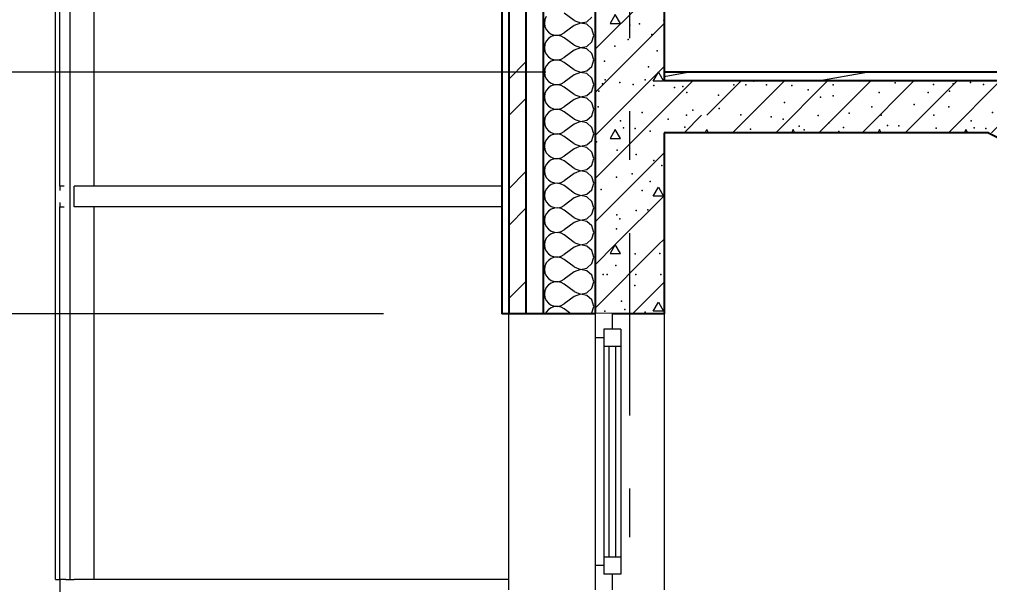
# Model space of a CAD drawing. Header units: millimetres. Extents: x 18162 to 7085488, y 72188 to 247925.
# Drawn here: x 3663562 to 3666371, y 122133 to 123771 of the extents above; entities that cross this region are included whole.
import ezdxf
from ezdxf.enums import TextEntityAlignment as Align

# ---------------------------------------------------------------- set-up
doc = ezdxf.new("R2010")
doc.units = ezdxf.units.MM
doc.header["$MEASUREMENT"] = 0
doc.linetypes.add('Double Dashed', pattern=[1093.611073, 529.166651, -211.666656, 141.111112, -211.666656])
doc.linetypes.add('Wipeout_Contour', pattern=[1000, 0, -1000])
for name, color, linetype in [('Archicad Windows', 7, 'Continuous'), ('Finish - Wall', 7, 'Continuous'), ('Structural - Bearing', 7, 'Continuous'), ('Structural - Grid', 7, 'Continuous'), ('Structural - Stair & Railing', 7, 'Continuous')]:
    doc.layers.add(name, color=color, linetype=linetype)
doc.styles.add('GENERATED_STYLE_3', font='', dxfattribs={"width": 0.8})
doc.styles.get('GENERATED_STYLE_3').set_extended_font_data('ISOCPEUR MON')
doc.dimstyles.new('GENERATED_STYLE__7', dxfattribs={"dimtxt": 220.000005, "dimasz": 114, "dimexe": 0.18, "dimexo": 342.629951, "dimgap": 0, "dimtad": 1, "dimdec": 0, "dimzin": 0, "dimdsep": 46, "dimtxsty": 'GENERATED_STYLE_3', "dimblk": 'ARROWHEAD_2', "dimblk1": 'ARROWHEAD_2', "dimblk2": 'ARROWHEAD_2', "dimcen": 0.09, "dimclrd": 13, "dimclre": 13, "dimclrt": 13, "dimadec": 0, "dimazin": 0, "dimtfac": 1, "dimtdec": 4, "dimtmove": 0, "dimatfit": 3, "dimfxl": 1, "dimtolj": 1, "dimtzin": 0, "dimarcsym": 0})

# ---------------------------------------------------------------- blocks, each defined once
blk = doc.blocks.new('*X874', base_point=(3761974.7, 95118))
at = {"layer": 'Structural - Bearing', "color": 7, "linetype": 'Continuous', "lineweight": 9}
for p, q in [((3665084, 123770.6), (3665082.6, 123760.9)), ((3665088, 123779.6), (3665084, 123770.6)), ((3665168.3, 123768), (3665139.8, 123789.4)), ((3665168.3, 123768), (3665186.6, 123761)), ((3665205.7, 123764.6), (3665220.1, 123777.8)), ((3665082.6, 123760.9), (3665084, 123751.1)), ((3665084, 123751.1), (3665088, 123742.1)), ((3665088, 123742.1), (3665094.2, 123734.5)), ((3665168.3, 123753.7), (3665139.8, 123732.3)), ((3665186.6, 123760.7), (3665168.3, 123753.7)), ((3665186.6, 123761), (3665205.7, 123764.6)), ((3665205.7, 123757.1), (3665186.6, 123760.7)), ((3665220.1, 123743.9), (3665205.7, 123757.1)), ((3665225.5, 123725.1), (3665220.1, 123743.9)), ((3665094.2, 123715.8), (3665088, 123708.2)), ((3665094.2, 123734.5), (3665102.4, 123728.9)), ((3665102.4, 123721.4), (3665094.2, 123715.8)), ((3665102.4, 123728.9), (3665111.7, 123725.8)), ((3665111.7, 123724.5), (3665102.4, 123721.4)), ((3665111.7, 123725.8), (3665121.5, 123725.3)), ((3665121.5, 123725), (3665111.7, 123724.5)), ((3665121.5, 123725.3), (3665131.1, 123727.5)), ((3665131.1, 123722.8), (3665121.5, 123725)), ((3665131.1, 123727.5), (3665139.8, 123732.3)), ((3665139.8, 123718), (3665131.1, 123722.8)), ((3665168.3, 123696.6), (3665139.8, 123718)), ((3665220.1, 123706.4), (3665225.5, 123725.1)), ((3665084, 123699.2), (3665082.6, 123689.4)), ((3665082.6, 123689.4), (3665084, 123679.7)), ((3665088, 123708.2), (3665084, 123699.2)), ((3665168.3, 123682.3), (3665139.8, 123660.9)), ((3665168.3, 123696.6), (3665186.6, 123689.6)), ((3665186.6, 123689.3), (3665168.3, 123682.3)), ((3665186.6, 123689.6), (3665205.7, 123693.2)), ((3665205.7, 123685.7), (3665186.6, 123689.3)), ((3665205.7, 123693.2), (3665220.1, 123706.4)), ((3665220.1, 123672.5), (3665205.7, 123685.7)), ((3665084, 123679.7), (3665088, 123670.7)), ((3665088, 123670.7), (3665094.2, 123663.1)), ((3665094.2, 123663.1), (3665102.4, 123657.5)), ((3665102.4, 123657.5), (3665111.7, 123654.3)), ((3665111.7, 123654.3), (3665121.5, 123653.9)), ((3665121.5, 123653.6), (3665111.7, 123653.1)), ((3665121.5, 123653.9), (3665131.1, 123656.1)), ((3665131.1, 123651.3), (3665121.5, 123653.6)), ((3665131.1, 123656.1), (3665139.8, 123660.9)), ((3665225.5, 123653.7), (3665220.1, 123672.5)), ((3665220.1, 123634.9), (3665225.5, 123653.7)), ((3665084, 123627.8), (3665082.6, 123618)), ((3665088, 123636.8), (3665084, 123627.8)), ((3665094.2, 123644.4), (3665088, 123636.8)), ((3665102.4, 123650), (3665094.2, 123644.4)), ((3665111.7, 123653.1), (3665102.4, 123650)), ((3665139.8, 123646.6), (3665131.1, 123651.3)), ((3665168.3, 123625.1), (3665139.8, 123646.6)), ((3665168.3, 123625.1), (3665186.6, 123618.2)), ((3665205.7, 123621.8), (3665220.1, 123634.9)), ((3665082.6, 123618), (3665084, 123608.2)), ((3665084, 123608.2), (3665088, 123599.2)), ((3665088, 123599.2), (3665094.2, 123591.6)), ((3665168.3, 123610.9), (3665139.8, 123589.4)), ((3665186.6, 123617.9), (3665168.3, 123610.9)), ((3665186.6, 123618.2), (3665205.7, 123621.8)), ((3665205.7, 123614.2), (3665186.6, 123617.9)), ((3665220.1, 123601.1), (3665205.7, 123614.2)), ((3665225.5, 123582.3), (3665220.1, 123601.1)), ((3665094.2, 123572.9), (3665088, 123565.4)), ((3665094.2, 123591.6), (3665102.4, 123586.1)), ((3665102.4, 123578.5), (3665094.2, 123572.9)), ((3665102.4, 123586.1), (3665111.7, 123582.9)), ((3665111.7, 123581.7), (3665102.4, 123578.5)), ((3665111.7, 123582.9), (3665121.5, 123582.4)), ((3665121.5, 123582.1), (3665111.7, 123581.7)), ((3665121.5, 123582.4), (3665131.1, 123584.7)), ((3665131.1, 123579.9), (3665121.5, 123582.1)), ((3665131.1, 123584.7), (3665139.8, 123589.4)), ((3665139.8, 123575.1), (3665131.1, 123579.9)), ((3665168.3, 123553.7), (3665139.8, 123575.1)), ((3665220.1, 123563.5), (3665225.5, 123582.3)), ((3665084, 123556.3), (3665082.6, 123546.6)), ((3665082.6, 123546.6), (3665084, 123536.8)), ((3665088, 123565.4), (3665084, 123556.3)), ((3665168.3, 123553.7), (3665186.6, 123546.7)), ((3665186.6, 123546.4), (3665168.3, 123539.4)), ((3665186.6, 123546.7), (3665205.7, 123550.3)), ((3665205.7, 123542.8), (3665186.6, 123546.4)), ((3665205.7, 123550.3), (3665220.1, 123563.5)), ((3665220.1, 123529.6), (3665205.7, 123542.8)), ((3665084, 123536.8), (3665088, 123527.8)), ((3665088, 123527.8), (3665094.2, 123520.2)), ((3665094.2, 123520.2), (3665102.4, 123514.6)), ((3665102.4, 123514.6), (3665111.7, 123511.5)), ((3665121.5, 123511), (3665131.1, 123513.2)), ((3665131.1, 123513.2), (3665139.8, 123518)), ((3665168.3, 123539.4), (3665139.8, 123518)), ((3665225.5, 123510.9), (3665220.1, 123529.6)), ((3665084, 123484.9), (3665082.6, 123475.1)), ((3665088, 123493.9), (3665084, 123484.9)), ((3665094.2, 123501.5), (3665088, 123493.9)), ((3665102.4, 123507.1), (3665094.2, 123501.5)), ((3665111.7, 123510.2), (3665102.4, 123507.1)), ((3665111.7, 123511.5), (3665121.5, 123511)), ((3665121.5, 123510.7), (3665111.7, 123510.2)), ((3665131.1, 123508.5), (3665121.5, 123510.7)), ((3665139.8, 123503.7), (3665131.1, 123508.5)), ((3665168.3, 123482.3), (3665139.8, 123503.7)), ((3665205.7, 123478.9), (3665220.1, 123492.1)), ((3665220.1, 123492.1), (3665225.5, 123510.9)), ((3665082.6, 123475.1), (3665084, 123465.4)), ((3665084, 123465.4), (3665088, 123456.4)), ((3665168.3, 123468), (3665139.8, 123446.6)), ((3665168.3, 123482.3), (3665186.6, 123475.3)), ((3665186.6, 123475), (3665168.3, 123468)), ((3665186.6, 123475.3), (3665205.7, 123478.9)), ((3665205.7, 123471.4), (3665186.6, 123475)), ((3665220.1, 123458.2), (3665205.7, 123471.4)), ((3665225.5, 123439.4), (3665220.1, 123458.2)), ((3665088, 123456.4), (3665094.2, 123448.8)), ((3665094.2, 123430.1), (3665088, 123422.5)), ((3665094.2, 123448.8), (3665102.4, 123443.2)), ((3665102.4, 123435.7), (3665094.2, 123430.1)), ((3665102.4, 123443.2), (3665111.7, 123440.1)), ((3665111.7, 123438.8), (3665102.4, 123435.7)), ((3665111.7, 123440.1), (3665121.5, 123439.6)), ((3665121.5, 123439.3), (3665111.7, 123438.8)), ((3665121.5, 123439.6), (3665131.1, 123441.8)), ((3665131.1, 123437.1), (3665121.5, 123439.3)), ((3665131.1, 123441.8), (3665139.8, 123446.6)), ((3665139.8, 123432.3), (3665131.1, 123437.1)), ((3665168.3, 123410.9), (3665139.8, 123432.3)), ((3665220.1, 123420.7), (3665225.5, 123439.4)), ((3665084, 123413.5), (3665082.6, 123403.7)), ((3665082.6, 123403.7), (3665084, 123394)), ((3665088, 123422.5), (3665084, 123413.5)), ((3665168.3, 123410.9), (3665186.6, 123403.9)), ((3665186.6, 123403.6), (3665168.3, 123396.6)), ((3665186.6, 123403.9), (3665205.7, 123407.5)), ((3665205.7, 123400), (3665186.6, 123403.6)), ((3665205.7, 123407.5), (3665220.1, 123420.7)), ((3665084, 123394), (3665088, 123384.9)), ((3665088, 123384.9), (3665094.2, 123377.4)), ((3665094.2, 123377.4), (3665102.4, 123371.8)), ((3665131.1, 123370.4), (3665139.8, 123375.1)), ((3665168.3, 123396.6), (3665139.8, 123375.1)), ((3665220.1, 123386.8), (3665205.7, 123400)), ((3665225.5, 123368), (3665220.1, 123386.8)), ((3665088, 123351.1), (3665084, 123342.1)), ((3665094.2, 123358.7), (3665088, 123351.1)), ((3665102.4, 123364.2), (3665094.2, 123358.7)), ((3665102.4, 123371.8), (3665111.7, 123368.6)), ((3665111.7, 123367.4), (3665102.4, 123364.2)), ((3665111.7, 123368.6), (3665121.5, 123368.2)), ((3665121.5, 123367.9), (3665111.7, 123367.4)), ((3665121.5, 123368.2), (3665131.1, 123370.4)), ((3665131.1, 123365.6), (3665121.5, 123367.9)), ((3665139.8, 123360.9), (3665131.1, 123365.6)), ((3665168.3, 123339.4), (3665139.8, 123360.9)), ((3665205.7, 123336.1), (3665220.1, 123349.2)), ((3665220.1, 123349.2), (3665225.5, 123368)), ((3665084, 123342.1), (3665082.6, 123332.3)), ((3665082.6, 123332.3), (3665084, 123322.5)), ((3665084, 123322.5), (3665088, 123313.5)), ((3665168.3, 123325.1), (3665139.8, 123303.7)), ((3665168.3, 123339.4), (3665186.6, 123332.4)), ((3665186.6, 123332.1), (3665168.3, 123325.1)), ((3665186.6, 123332.4), (3665205.7, 123336.1)), ((3665205.7, 123328.5), (3665186.6, 123332.1)), ((3665220.1, 123315.4), (3665205.7, 123328.5)), ((3665088, 123313.5), (3665094.2, 123305.9)), ((3665094.2, 123305.9), (3665102.4, 123300.3)), ((3665102.4, 123292.8), (3665094.2, 123287.2)), ((3665102.4, 123300.3), (3665111.7, 123297.2)), ((3665111.7, 123296), (3665102.4, 123292.8)), ((3665111.7, 123297.2), (3665121.5, 123296.7)), ((3665121.5, 123296.4), (3665111.7, 123296)), ((3665121.5, 123296.7), (3665131.1, 123299)), ((3665131.1, 123294.2), (3665121.5, 123296.4)), ((3665131.1, 123299), (3665139.8, 123303.7)), ((3665139.8, 123289.4), (3665131.1, 123294.2)), ((3665168.3, 123268), (3665139.8, 123289.4)), ((3665225.5, 123296.6), (3665220.1, 123315.4)), ((3665220.1, 123277.8), (3665225.5, 123296.6)), ((3665084, 123270.6), (3665082.6, 123260.9)), ((3665082.6, 123260.9), (3665084, 123251.1)), ((3665088, 123279.6), (3665084, 123270.6)), ((3665094.2, 123287.2), (3665088, 123279.6)), ((3665168.3, 123268), (3665186.6, 123261)), ((3665186.6, 123260.7), (3665168.3, 123253.7)), ((3665186.6, 123261), (3665205.7, 123264.6)), ((3665205.7, 123257.1), (3665186.6, 123260.7)), ((3665205.7, 123264.6), (3665220.1, 123277.8)), ((3665084, 123251.1), (3665088, 123242.1)), ((3665088, 123242.1), (3665094.2, 123234.5)), ((3665094.2, 123234.5), (3665102.4, 123228.9)), ((3665131.1, 123227.5), (3665139.8, 123232.3)), ((3665168.3, 123253.7), (3665139.8, 123232.3)), ((3665220.1, 123243.9), (3665205.7, 123257.1)), ((3665225.5, 123225.1), (3665220.1, 123243.9)), ((3665088, 123208.2), (3665084, 123199.2)), ((3665094.2, 123215.8), (3665088, 123208.2)), ((3665102.4, 123221.4), (3665094.2, 123215.8)), ((3665102.4, 123228.9), (3665111.7, 123225.8)), ((3665111.7, 123224.5), (3665102.4, 123221.4)), ((3665111.7, 123225.8), (3665121.5, 123225.3)), ((3665121.5, 123225), (3665111.7, 123224.5)), ((3665121.5, 123225.3), (3665131.1, 123227.5)), ((3665131.1, 123222.8), (3665121.5, 123225)), ((3665139.8, 123218), (3665131.1, 123222.8)), ((3665168.3, 123196.6), (3665139.8, 123218)), ((3665205.7, 123193.2), (3665220.1, 123206.4)), ((3665220.1, 123206.4), (3665225.5, 123225.1)), ((3665084, 123199.2), (3665082.6, 123189.4)), ((3665082.6, 123189.4), (3665084, 123179.7)), ((3665084, 123179.7), (3665088, 123170.7)), ((3665168.3, 123182.3), (3665139.8, 123160.9)), ((3665168.3, 123196.6), (3665186.6, 123189.6)), ((3665186.6, 123189.3), (3665168.3, 123182.3)), ((3665186.6, 123189.6), (3665205.7, 123193.2)), ((3665205.7, 123185.7), (3665186.6, 123189.3)), ((3665220.1, 123172.5), (3665205.7, 123185.7)), ((3665088, 123170.7), (3665094.2, 123163.1)), ((3665094.2, 123163.1), (3665102.4, 123157.5)), ((3665102.4, 123150), (3665094.2, 123144.4)), ((3665102.4, 123157.5), (3665111.7, 123154.3)), ((3665111.7, 123153.1), (3665102.4, 123150)), ((3665111.7, 123154.3), (3665121.5, 123153.9)), ((3665121.5, 123153.6), (3665111.7, 123153.1)), ((3665121.5, 123153.9), (3665131.1, 123156.1)), ((3665131.1, 123151.3), (3665121.5, 123153.6)), ((3665131.1, 123156.1), (3665139.8, 123160.9)), ((3665139.8, 123146.6), (3665131.1, 123151.3)), ((3665225.5, 123153.7), (3665220.1, 123172.5)), ((3665220.1, 123134.9), (3665225.5, 123153.7)), ((3665084, 123127.8), (3665082.6, 123118)), ((3665088, 123136.8), (3665084, 123127.8)), ((3665094.2, 123144.4), (3665088, 123136.8)), ((3665168.3, 123125.1), (3665139.8, 123146.6)), ((3665168.3, 123125.1), (3665186.6, 123118.2)), ((3665186.6, 123118.2), (3665205.7, 123121.8)), ((3665205.7, 123121.8), (3665220.1, 123134.9)), ((3665082.6, 123118), (3665084, 123108.2)), ((3665084, 123108.2), (3665088, 123099.2)), ((3665088, 123099.2), (3665094.2, 123091.6)), ((3665094.2, 123091.6), (3665102.4, 123086.1)), ((3665168.3, 123110.9), (3665139.8, 123089.4)), ((3665186.6, 123117.9), (3665168.3, 123110.9)), ((3665205.7, 123114.2), (3665186.6, 123117.9)), ((3665220.1, 123101.1), (3665205.7, 123114.2)), ((3665225.5, 123082.3), (3665220.1, 123101.1)), ((3665088, 123065.4), (3665084, 123056.3)), ((3665094.2, 123072.9), (3665088, 123065.4)), ((3665102.4, 123078.5), (3665094.2, 123072.9)), ((3665102.4, 123086.1), (3665111.7, 123082.9)), ((3665111.7, 123081.7), (3665102.4, 123078.5)), ((3665111.7, 123082.9), (3665121.5, 123082.4)), ((3665121.5, 123082.1), (3665111.7, 123081.7)), ((3665121.5, 123082.4), (3665131.1, 123084.7)), ((3665131.1, 123079.9), (3665121.5, 123082.1)), ((3665131.1, 123084.7), (3665139.8, 123089.4)), ((3665139.8, 123075.1), (3665131.1, 123079.9)), ((3665168.3, 123053.7), (3665139.8, 123075.1)), ((3665205.7, 123050.3), (3665220.1, 123063.5)), ((3665220.1, 123063.5), (3665225.5, 123082.3)), ((3665084, 123056.3), (3665082.6, 123046.6)), ((3665082.6, 123046.6), (3665084, 123036.8)), ((3665084, 123036.8), (3665088, 123027.8)), ((3665168.3, 123039.4), (3665139.8, 123018)), ((3665168.3, 123053.7), (3665186.6, 123046.7)), ((3665186.6, 123046.4), (3665168.3, 123039.4)), ((3665186.6, 123046.7), (3665205.7, 123050.3)), ((3665205.7, 123042.8), (3665186.6, 123046.4)), ((3665220.1, 123029.6), (3665205.7, 123042.8)), ((3665088, 123027.8), (3665094.2, 123020.2)), ((3665094.2, 123020.2), (3665102.4, 123014.6)), ((3665102.4, 123014.6), (3665111.7, 123011.5)), ((3665111.7, 123010.2), (3665102.4, 123007.1)), ((3665111.7, 123011.5), (3665121.5, 123011)), ((3665121.5, 123010.7), (3665111.7, 123010.2)), ((3665121.5, 123011), (3665131.1, 123013.2)), ((3665131.1, 123008.5), (3665121.5, 123010.7)), ((3665131.1, 123013.2), (3665139.8, 123018)), ((3665139.8, 123003.7), (3665131.1, 123008.5)), ((3665225.5, 123010.9), (3665220.1, 123029.6)), ((3665220.1, 122992.1), (3665225.5, 123010.9)), ((3665084, 122984.9), (3665082.6, 122975.1)), ((3665088, 122993.9), (3665084, 122984.9)), ((3665094.2, 123001.5), (3665088, 122993.9)), ((3665102.4, 123007.1), (3665094.2, 123001.5)), ((3665168.3, 122982.3), (3665139.8, 123003.7)), ((3665168.3, 122982.3), (3665186.6, 122975.3)), ((3665205.7, 122978.9), (3665220.1, 122992.1)), ((3665082.6, 122975.1), (3665084, 122965.4)), ((3665084, 122965.4), (3665088, 122956.4)), ((3665088, 122956.4), (3665094.2, 122948.8)), ((3665168.3, 122968), (3665139.8, 122946.6)), ((3665186.6, 122975), (3665168.3, 122968)), ((3665186.6, 122975.3), (3665205.7, 122978.9)), ((3665205.7, 122971.4), (3665186.6, 122975)), ((3665220.1, 122958.2), (3665205.7, 122971.4)), ((3665225.5, 122939.4), (3665220.1, 122958.2)), ((3665094.2, 122930.1), (3665088, 122922.5)), ((3665094.2, 122948.8), (3665102.4, 122943.2)), ((3665102.4, 122935.7), (3665094.2, 122930.1)), ((3665102.4, 122943.2), (3665111.7, 122940.1)), ((3665111.7, 122938.8), (3665102.4, 122935.7)), ((3665111.7, 122940.1), (3665121.5, 122939.6)), ((3665121.5, 122939.3), (3665111.7, 122938.8)), ((3665121.5, 122939.6), (3665131.1, 122941.8)), ((3665131.1, 122937.1), (3665121.5, 122939.3)), ((3665131.1, 122941.8), (3665139.8, 122946.6)), ((3665139.8, 122932.3), (3665131.1, 122937.1)), ((3665158.8, 122918), (3665139.8, 122932.3)), ((3665220.1, 122920.7), (3665225.5, 122939.4)), ((3665088, 122922.5), (3665086, 122918)), ((3665217.2, 122918), (3665220.1, 122920.7))]:
    blk.add_line(p, q, dxfattribs=at)
blk = doc.blocks.new('*X876', base_point=(3761974.7, 95118))
at = {"layer": 'Structural - Bearing', "color": 7, "linetype": 'Continuous', "lineweight": 9}
for p, q in [((3665229.1, 123684.8), (3665429.1, 123884.8)), ((3665287.8, 123785.1), (3665272.9, 123759.1)), ((3665302.9, 123759.1), (3665287.8, 123785.1)), ((3665229.1, 123559.8), (3665429.1, 123759.8)), ((3665272.9, 123759.1), (3665302.9, 123759.1)), ((3665229.1, 123434.8), (3665429.1, 123634.8)), ((3665397.6, 123592.5), (3665412.8, 123618.5)), ((3665412.8, 123618.5), (3665427.7, 123592.4)), ((3665427.7, 123592.4), (3665397.6, 123592.5)), ((3665229.1, 123309.8), (3665429.1, 123509.8)), ((3665287.8, 123451.8), (3665272.9, 123425.8)), ((3665302.9, 123425.8), (3665287.8, 123451.8)), ((3665272.9, 123425.8), (3665302.9, 123425.8)), ((3665229.1, 123184.8), (3665429.1, 123384.8)), ((3665397.6, 123259.1), (3665412.8, 123285.1)), ((3665412.8, 123285.1), (3665427.7, 123259.1)), ((3665287.8, 123118.5), (3665429.1, 123259.8)), ((3665427.7, 123259.1), (3665397.6, 123259.1)), ((3665412.8, 123118.5), (3665429.1, 123134.8)), ((3665229.1, 122934.7), (3665412.8, 123118.4)), ((3665229.1, 123059.7), (3665287.8, 123118.4)), ((3665287.8, 123118.5), (3665272.9, 123092.4)), ((3665272.9, 123092.4), (3665302.9, 123092.5)), ((3665302.9, 123092.5), (3665287.8, 123118.5)), ((3665337.3, 122918), (3665429.1, 123009.7)), ((3665397.6, 122925.8), (3665412.8, 122951.8)), ((3665412.8, 122951.8), (3665427.7, 122925.8)), ((3665427.7, 122925.8), (3665397.6, 122925.8))]:
    blk.add_line(p, q, dxfattribs=at)
for p in [(3665428.6, 123769), (3665329.5, 123754.5), (3665357.8, 123758.4), (3665325.2, 123713), (3665393.3, 123727.3), (3665286.5, 123694.2), (3665409.1, 123680.1), (3665256.8, 123650), (3665383.9, 123634), (3665251, 123584.5), (3665258.7, 123595.9), (3665300.9, 123588.7), (3665339.1, 123583), (3665374.6, 123595.9), (3665399.7, 123579.9), (3665240.2, 123562.9), (3665238.5, 123518), (3665365.1, 123501.9), (3665303.1, 123476.9), (3665311.4, 123457.1), (3665345.3, 123454.7), (3665388.3, 123447.7), (3665233.1, 123416.5), (3665293.2, 123392.5), (3665348, 123379.6), (3665399.4, 123362), (3665422.5, 123348.1), (3665336.2, 123323.8), (3665291.4, 123314.2), (3665388.5, 123301.7), (3665246.4, 123278.5), (3665365.4, 123275.4), (3665292.7, 123204.4), (3665348.5, 123217.8), (3665382.4, 123219.8), (3665300.5, 123193.5), (3665291.2, 123164.2), (3665345, 123091.9), (3665417.2, 123093.1), (3665289, 123057.8), (3665252.3, 123031.7), (3665264.4, 123031.8), (3665347.1, 123031.7), (3665419.2, 123031.7), (3665344.5, 123000.1), (3665306.1, 122954.8), (3665257.8, 122925.8), (3665315.8, 122930.1), (3665374.1, 122922.7)]:
    blk.add_point(p, dxfattribs=at)
blk = doc.blocks.new('*X884', base_point=(3761974.7, 95118))
at = {"layer": 'Structural - Stair & Railing', "color": 7, "linetype": 'Continuous', "lineweight": 9}
for p, q in [((3665429.1, 123509.8), (3665512.3, 123593)), ((3665552.9, 123493.5), (3665652.4, 123593)), ((3665627.4, 123443), (3665777.4, 123593)), ((3665662.8, 123592.5), (3665663.1, 123593)), ((3665692.8, 123592.4), (3665662.8, 123592.5)), ((3665692.5, 123593), (3665692.8, 123592.4)), ((3665752.4, 123443), (3665902.4, 123593)), ((3665877.4, 123443), (3666027.4, 123593)), ((3665912.8, 123592.5), (3665913.1, 123593)), ((3665942.8, 123592.4), (3665912.8, 123592.5)), ((3665942.5, 123593), (3665942.8, 123592.4)), ((3666002.4, 123443), (3666152.4, 123593)), ((3666127.4, 123443), (3666277.4, 123593)), ((3666162.8, 123592.5), (3666163.1, 123593)), ((3666192.8, 123592.4), (3666162.8, 123592.5)), ((3666192.5, 123593), (3666192.8, 123592.4)), ((3666252.4, 123443), (3666402.4, 123593)), ((3666377.4, 123443), (3666527.4, 123593)), ((3666412.8, 123592.5), (3666413.1, 123593)), ((3666442.8, 123592.4), (3666412.8, 123592.5)), ((3666442.5, 123593), (3666442.8, 123592.4)), ((3666568, 123493.5), (3666667.6, 123593)), ((3666677.9, 123592.5), (3666678.2, 123593)), ((3666704, 123592.4), (3666677.9, 123592.5)), ((3665487.3, 123443), (3665537.8, 123493.5)), ((3666502.4, 123443), (3666552.9, 123493.5)), ((3666642.6, 123443), (3666704, 123504.4)), ((3665547.8, 123443), (3665552.9, 123451.8)), ((3665558, 123443), (3665552.9, 123451.8)), ((3665802.9, 123451.8), (3665797.8, 123443)), ((3665808, 123443), (3665802.9, 123451.8)), ((3666052.9, 123451.8), (3666047.8, 123443)), ((3666058, 123443), (3666052.9, 123451.8)), ((3666302.9, 123451.8), (3666297.8, 123443)), ((3666308, 123443), (3666302.9, 123451.8)), ((3666562.9, 123443), (3666568, 123451.8)), ((3666573.1, 123443), (3666568, 123451.8))]:
    blk.add_line(p, q, dxfattribs=at)
for p in [(3665459.6, 123573.7), (3665483.1, 123576.7), (3665630.7, 123581.6), (3665665.9, 123582), (3665689.1, 123592.3), (3665725.3, 123581.4), (3665798.6, 123579.4), (3665918.3, 123582), (3666098, 123587.8), (3666209, 123583), (3666266.1, 123584.5), (3666316, 123588.7), (3666354.2, 123583), (3666414.9, 123579.9), (3666474.7, 123573.7), (3666498.2, 123576.7), (3666645.9, 123581.6), (3666681.1, 123582), (3665495.2, 123559.8), (3665586.2, 123552), (3665845.8, 123567.5), (3665882.3, 123545.9), (3665918.8, 123550.2), (3666051.3, 123559.8), (3666193.5, 123559.9), (3666255.3, 123562.9), (3666510.3, 123559.8), (3666601.3, 123552), (3665777.2, 123530.9), (3666030.4, 123518), (3666152.8, 123524.4), (3666253.6, 123518), (3665493.6, 123493.3), (3665512.3, 123508.2), (3665588.1, 123512.6), (3665651.1, 123494.9), (3665739.3, 123489.3), (3665874.8, 123492.3), (3665964.7, 123499.6), (3666057.5, 123493.3), (3666210.2, 123493.3), (3666380.3, 123501.9), (3666508.7, 123493.3), (3666527.4, 123508.2), (3666603.3, 123512.6), (3666666.2, 123494.9), (3665441, 123482.1), (3665488.7, 123459.3), (3665774.2, 123482.1), (3665820.1, 123462.2), (3665906.1, 123471.7), (3665948.6, 123458.2), (3666076, 123463.5), (3666108.5, 123462.4), (3666318.2, 123476.9), (3666326.5, 123457.1), (3666456.1, 123482.1), (3666503.8, 123459.3), (3665678.9, 123453.1), (3665834.9, 123451.7), (3665935.1, 123446.8), (3666216.7, 123456.2), (3666360.4, 123454.7), (3666403.4, 123447.7), (3666694, 123453.1)]:
    blk.add_point(p, dxfattribs=at)
blk = doc.blocks.new('Standard grid marker[358]_3', base_point=(3665329.1, 147118))
at = {"layer": 'Structural - Grid', "color": 13, "linetype": 'Double Dashed', "lineweight": 13}
blk.add_line((3665329.1, 146118), (3665329.1, 88118), dxfattribs=at)
at = {"layer": 'Structural - Grid', "color": 13, "lineweight": 13, "style": 'GENERATED_STYLE_3'}
blk.add_attdef('AC_MarkerText_1', text='', height=250, rotation=360, dxfattribs=at).set_placement((3665329.1, 86943), align=Align.TOP_CENTER)
blk = doc.blocks.new('*D1219', base_point=(3761974.7, 95118))
at = {"color": 12, "linetype": 'Continuous', "lineweight": 35}
for p, q in [((3661904.5, 122961.3), (3662054.5, 122874.7)), ((3661904.5, 122061.3), (3662054.5, 121974.7))]:
    blk.add_line(p, q, dxfattribs=at)
at = {"color": 13, "linetype": 'Continuous', "lineweight": 13}
for p, q in [((3664616.4, 122918), (3661867, 122918)), ((3661979.5, 122018), (3661979.5, 122918)), ((3664636.4, 122018), (3661867, 122018))]:
    blk.add_line(p, q, dxfattribs=at)
at = {"color": 13, "lineweight": 13, "insert": (3661999.4, 122283.6), "char_height": 220, "attachment_point": 7, "rotation": 90, "style": 'GENERATED_STYLE_3'}
blk.add_mtext('\\A1;{\\pql;\\fISOCPEUR MON|b0|i0|c0|p0;\\W0.800000;900}', dxfattribs=at)
blk = doc.blocks.new('ARROWHEAD_2')
at = {"color": 0, "linetype": 'Continuous', "lineweight": 0}
for p, q in [((-0.378, -0.655), (0.378, 0.655)), ((0, 0), (-1, 0))]:
    blk.add_line(p, q, dxfattribs=at)
blk = doc.blocks.new('*D1220', base_point=(3761974.7, 95118))
at = {"color": 12, "linetype": 'Continuous', "lineweight": 35}
for p, q in [((3661904.5, 123661.3), (3662054.5, 123574.7)), ((3661904.5, 122961.3), (3662054.5, 122874.7))]:
    blk.add_line(p, q, dxfattribs=at)
at = {"color": 13, "linetype": 'Continuous', "lineweight": 13}
for p, q in [((3665086.4, 123618), (3661867, 123618)), ((3661979.5, 122918), (3661979.5, 123618)), ((3664616.4, 122918), (3661867, 122918))]:
    blk.add_line(p, q, dxfattribs=at)
at = {"color": 13, "lineweight": 13, "insert": (3661999.4, 123083.6), "char_height": 220, "attachment_point": 7, "rotation": 90, "style": 'GENERATED_STYLE_3'}
blk.add_mtext('\\A1;{\\pql;\\fISOCPEUR MON|b0|i0|c0|p0;\\W0.800000;700}', dxfattribs=at)
blk = doc.blocks.new('*D1221', base_point=(3761974.7, 95118))
at = {"color": 12, "linetype": 'Continuous', "lineweight": 35}
for p, q in [((3661904.5, 125161.3), (3662054.5, 125074.7)), ((3661904.5, 123661.3), (3662054.5, 123574.7))]:
    blk.add_line(p, q, dxfattribs=at)
at = {"color": 13, "linetype": 'Continuous', "lineweight": 13}
for p, q in [((3664616.4, 125118), (3661867, 125118)), ((3661979.5, 123618), (3661979.5, 125118)), ((3665086.4, 123618), (3661867, 123618))]:
    blk.add_line(p, q, dxfattribs=at)
at = {"color": 13, "lineweight": 13, "insert": (3662043.3, 124108.9), "char_height": 220, "attachment_point": 7, "rotation": 90, "style": 'GENERATED_STYLE_3'}
blk.add_mtext('\\A1;{\\pql;\\fISOCPEUR MON|b0|i0|c0|p0;\\W0.800000;1,500}', dxfattribs=at)
blk = doc.blocks.new('*D1241', base_point=(3761974.7, 95118))
at = {"color": 12, "linetype": 'Continuous', "lineweight": 35}
for p, q in [((3661304.2, 133911.3), (3661454.2, 133824.7)), ((3661304.2, 101111.3), (3661454.2, 101024.7))]:
    blk.add_line(p, q, dxfattribs=at)
at = {"color": 13, "linetype": 'Continuous', "lineweight": 13}
for p, q in [((3664516.7, 133868), (3661266.7, 133868)), ((3661379.2, 101068), (3661379.2, 133868)), ((3664436.4, 101068), (3661266.7, 101068))]:
    blk.add_line(p, q, dxfattribs=at)
at = {"color": 13, "lineweight": 13, "char_height": 220, "attachment_point": 7, "rotation": 90, "style": 'GENERATED_STYLE_3'}
for s, insert in [('\\A1;{\\pql;\\fISOCPEUR MON|b0|i0|c0|p0;\\W0.800000;200}', (3661399, 133455.8)), ('\\A1;{\\pql;\\fISOCPEUR MON|b0|i0|c0|p0;\\W0.800000;32,800}', (3661443, 116945.5))]:
    blk.add_mtext(s, dxfattribs=dict(at, insert=insert))
blk = doc.blocks.new('*D1248', base_point=(3761974.7, 95118))
at = {"color": 13, "linetype": 'Continuous', "lineweight": 13}
for p, q in [((3660779.6, 145568), (3660779.6, 145641.4)), ((3664636.4, 145568), (3660667.1, 145568)), ((3660779.6, 90368), (3660779.6, 145568)), ((3664786.4, 90368), (3660667.1, 90368)), ((3660779.6, 90294.7), (3660779.6, 90368))]:
    blk.add_line(p, q, dxfattribs=at)
at = {"color": 12, "linetype": 'Continuous', "lineweight": 35}
for p, q in [((3660854.6, 145524.7), (3660704.6, 145611.3)), ((3660704.6, 90411.3), (3660854.6, 90324.7))]:
    blk.add_line(p, q, dxfattribs=at)
at = {"color": 13, "lineweight": 13, "insert": (3660843.4, 117629.9), "char_height": 220, "attachment_point": 7, "rotation": 90, "style": 'GENERATED_STYLE_3'}
blk.add_mtext('\\A1;{\\pql;\\fISOCPEUR MON|b0|i0|c0|p0;\\W0.800000;55,200}', dxfattribs=at)

msp = doc.modelspace()

# ---------------------------------------------------------------- hatches: boundary and pattern name
at = {"layer": 'Structural - Bearing', "linetype": 'Continuous', "lineweight": 9}
h = msp.add_hatch(dxfattribs=at)
h.set_pattern_fill('Gypsum_0003', style=0, pattern_type=2)
h.set_pattern_definition([(0, (3761974.73, 95118.01), (0, 75), [0, -75])])
h.paths.add_polyline_path([(3664959.1, 125118), (3664959.1, 122918), (3664979.1, 122918), (3664979.1, 125118)])
h = msp.add_hatch(dxfattribs=at)
h.set_pattern_fill('Steel_0003', style=0, pattern_type=2)
h.set_pattern_definition([(45, (3761974.73, 95118), (-159.09903, 159.09903), []), (45, (3761921.7, 95171.04), (-159.09903, 159.09903), [])])
h.paths.add_polyline_path([(3664979.1, 125018), (3664979.1, 122918), (3665029.1, 122918), (3665029.1, 125018)])
at = {"layer": 'Structural - Stair & Railing', "linetype": 'Continuous', "lineweight": 9}
h = msp.add_hatch(dxfattribs=at)
h.set_pattern_fill('Wood_0003', style=0, pattern_type=2)
h.set_pattern_definition([(10, (3761974.73, 95118.01), (-15.628336, 88.632695), [])])
h.paths.add_polyline_path([(3665429.1, 123618), (3665429.1, 123593), (3666729.1, 123593), (3666729.1, 123618)])

# ---------------------------------------------------------------- linework, layer by layer
at = {"layer": 'Archicad Windows', "color": 7, "linetype": 'Continuous', "lineweight": 9}
for p, q in [((3664979.1, 122118), (3664979.1, 122918)), ((3665429.1, 122918), (3665429.1, 122118)), ((3665304.1, 122783.9), (3665304.1, 122729.1)), ((3665304.1, 122729.1), (3665304.1, 122694.9)), ((3665304.1, 122694.9), (3665304.1, 122640.1)), ((3665304.1, 122640.1), (3665304.1, 122605.8)), ((3665304.1, 122605.8), (3665304.1, 122551)), ((3665304.1, 122551), (3665304.1, 122516.8)), ((3665304.1, 122516.8), (3665304.1, 122462)), ((3665304.1, 122462), (3665304.1, 122427.7)), ((3665304.1, 122427.7), (3665304.1, 122372.9)), ((3665304.1, 122372.9), (3665304.1, 122338.7)), ((3665304.1, 122338.7), (3665304.1, 122283.9)), ((3665304.1, 122283.9), (3665304.1, 122249.6))]:
    msp.add_line(p, q, dxfattribs=at)
at = {"layer": 'Finish - Wall', "color": 7, "linetype": 'Continuous', "lineweight": 9}
for p, q in [((3663666.6, 123258), (3663666.6, 124388)), ((3663709.1, 123258), (3663709.1, 124388)), ((3663679.1, 123288), (3663679.1, 124358)), ((3663779.1, 123288), (3663779.1, 124358)), ((3663679.1, 123288), (3663679.1, 123275.4)), ((3663691.6, 123288), (3663679.1, 123288)), ((3663721.5, 123228), (3663721.5, 123288)), ((3664959.1, 123288), (3663721.5, 123288)), ((3663666.6, 122148), (3663666.6, 123258)), ((3663679.1, 123240.6), (3663679.1, 123228)), ((3663709.1, 122148), (3663709.1, 123258)), ((3663679.1, 123228), (3663691.6, 123228)), ((3663679.1, 122148), (3663679.1, 123228)), ((3664959.1, 123228), (3663721.5, 123228)), ((3663779.1, 122148), (3663779.1, 123228)), ((3663666.6, 122148), (3663679.1, 122148)), ((3663696.6, 122148), (3663679.1, 122148)), ((3663679.1, 122148), (3663679.1, 122088)), ((3663696.6, 122148), (3663709.1, 122148)), ((3663709.1, 122148), (3663721.5, 122148)), ((3664979.1, 122148), (3663721.5, 122148))]:
    msp.add_line(p, q, dxfattribs=at)
at = {"layer": 'Structural - Bearing', "color": 7, "linetype": 'Continuous', "lineweight": 25}
for p, q in [((3664959.1, 125118), (3664959.1, 122918)), ((3665029.1, 125018), (3665029.1, 122918)), ((3665079.1, 125018), (3665079.1, 122918)), ((3665229.1, 125018), (3665229.1, 122918)), ((3665429.1, 125018), (3665429.1, 123618)), ((3665429.1, 123618), (3665429.1, 123593)), ((3665429.1, 123443), (3665429.1, 122918)), ((3664979.1, 122918), (3664959.1, 122918))]:
    msp.add_line(p, q, dxfattribs=at)
at = {"layer": 'Structural - Bearing', "color": 7, "linetype": 'Continuous', "lineweight": 25, "flags": 128}
for points in [[(3664979.1, 125118), (3664979.1, 125018), (3664979.1, 122918)], [(3665429.1, 122918), (3665279.1, 122918), (3665229.1, 122918), (3665079.1, 122918), (3665029.1, 122918), (3664979.1, 122918)]]:
    msp.add_lwpolyline(points, dxfattribs=at)
at = {"layer": 'Structural - Stair & Railing', "color": 7, "linetype": 'Continuous', "lineweight": 25}
for p, q in [((3666729.1, 123618), (3665429.1, 123618)), ((3666704, 123593), (3665429.1, 123593)), ((3666368.5, 123443), (3665429.1, 123443))]:
    msp.add_line(p, q, dxfattribs=at)
at = {"layer": 'Structural - Stair & Railing', "color": 7, "linetype": 'Continuous', "lineweight": 25, "flags": 128}
msp.add_lwpolyline([(3666368.5, 123443), (3666804.1, 123225.3)], dxfattribs=at)

# ---------------------------------------------------------------- block references
at = {"layer": 'Structural - Bearing', "lineweight": 0}
for name in ['*X874', '*X876']:
    msp.add_blockref(name, (3761974.7, 95118), dxfattribs=at)
at = {"layer": 'Structural - Stair & Railing', "lineweight": 0}
msp.add_blockref('*X884', (3761974.7, 95118), dxfattribs=at)

# ---------------------------------------------------------------- dimensions: what is measured, and where the dimension line sits
at = {"color": 13, "linetype": 'Continuous', "lineweight": 13}
for base, p1, p2, picture, middle in [((3660779.6, 145568), (3665129.1, 90368), (3664979.1, 145568), '*D1248', (3660625.6, 118082.1)), ((3661379.2, 133868), (3664779.1, 101068), (3664859.3, 133868), '*D1241', (3661225.2, 117397.7)), ((3661979.5, 125118), (3665429.1, 123618), (3664959.1, 125118), '*D1221', (3661825.5, 124477.5)), ((3661979.5, 122918), (3664979.1, 122018), (3664959.1, 122918), '*D1219', (3661825.5, 122534.7))]:
    dim = msp.add_linear_dim(base=base, p1=p1, p2=p2, angle=90, dimstyle='GENERATED_STYLE__7', dxfattribs=at)
    dim.commit()
    dim.dimension.update_dxf_attribs({"geometry": picture, "text_midpoint": middle, "dimtype": 160, "text_rotation": 90})

# ---------------------------------------------------------------- wipeouts: each hides what was drawn before it
at = {"color": 254, "linetype": 'Wipeout_Contour', "lineweight": 0, "ltscale": 14669348.82475749}
msp.add_wipeout([(3665254.1, 122823), (3665304.1, 122823), (3665304.1, 122873), (3665254.1, 122873)], dxfattribs=at).dxf.layer = 'Archicad Windows'
at = {"color": 254, "linetype": 'Wipeout_Contour', "lineweight": 0, "ltscale": 14669260.62765652}
msp.add_wipeout([(3665254.1, 122213), (3665254.1, 122163), (3665304.1, 122163), (3665304.1, 122213)], dxfattribs=at).dxf.layer = 'Archicad Windows'

# ---------------------------------------------------------------- next in the draw order: linework, layer by layer
at = {"layer": 'Archicad Windows', "color": 7, "linetype": 'Continuous', "lineweight": 9}
for p, q in [((3665304.1, 122873), (3665304.1, 122823)), ((3665254.1, 122823), (3665254.1, 122251)), ((3665304.1, 122823), (3665254.1, 122823)), ((3665269.1, 122823), (3665269.1, 122213)), ((3665289.1, 122213), (3665289.1, 122823)), ((3665304.1, 122823), (3665304.1, 122818.2)), ((3665304.1, 122818.2), (3665304.1, 122783.9)), ((3665254.1, 122251), (3665254.1, 122213)), ((3665304.1, 122249.6), (3665304.1, 122217.8)), ((3665304.1, 122213), (3665254.1, 122213)), ((3665304.1, 122217.8), (3665304.1, 122213)), ((3665304.1, 122213), (3665304.1, 122163))]:
    msp.add_line(p, q, dxfattribs=at)

# ---------------------------------------------------------------- next in the draw order: wipeouts: each hides what was drawn before it
at = {"color": 254, "linetype": 'Wipeout_Contour', "lineweight": 0, "ltscale": 22003879.67737854}
msp.add_wipeout([(3665279.1, 122873), (3665279.1, 122918), (3665229.1, 122918), (3665229.1, 122848), (3665254.1, 122848), (3665254.1, 122873)], dxfattribs=at).dxf.layer = 'Archicad Windows'
at = {"color": 254, "linetype": 'Wipeout_Contour', "lineweight": 0, "ltscale": 22003734.70480382}
msp.add_wipeout([(3665254.1, 122188), (3665229.1, 122188), (3665229.1, 122118), (3665279.1, 122118), (3665279.1, 122163), (3665254.1, 122163)], dxfattribs=at).dxf.layer = 'Archicad Windows'

# ---------------------------------------------------------------- next in the draw order: linework, layer by layer
at = {"layer": 'Archicad Windows', "color": 7, "linetype": 'Continuous', "lineweight": 9}
for p, q in [((3665229.1, 122918), (3665229.1, 122848)), ((3665279.1, 122918), (3665279.1, 122873)), ((3665229.1, 122848), (3665229.1, 122188)), ((3665254.1, 122848), (3665229.1, 122848)), ((3665229.1, 122188), (3665229.1, 122118)), ((3665254.1, 122188), (3665229.1, 122188)), ((3665279.1, 122163), (3665279.1, 122118))]:
    msp.add_line(p, q, dxfattribs=at)
at = {"layer": 'Archicad Windows', "color": 7, "linetype": 'Continuous', "lineweight": 9, "flags": 128}
for points in [[(3665254.1, 122873), (3665254.1, 122848), (3665254.1, 122823)], [(3665304.1, 122873), (3665279.1, 122873), (3665254.1, 122873)], [(3665254.1, 122213), (3665254.1, 122188), (3665254.1, 122163)], [(3665304.1, 122163), (3665279.1, 122163), (3665254.1, 122163)]]:
    msp.add_lwpolyline(points, dxfattribs=at)

# ---------------------------------------------------------------- next in the draw order: block references
at = {"layer": 'Structural - Grid', "color": 13, "linetype": 'Continuous', "lineweight": 13}
msp.add_blockref('Standard grid marker[358]_3', (3665329.1, 147118), dxfattribs=at)

# ---------------------------------------------------------------- next in the draw order: dimensions: what is measured, and where the dimension line sits
at = {"color": 13, "linetype": 'Continuous', "lineweight": 13}
dim = msp.add_linear_dim(base=(3661979.5, 123618), p1=(3664959.1, 122918), p2=(3665429.1, 123618), angle=90, dimstyle='GENERATED_STYLE__7', dxfattribs=at)
dim.commit()
dim.dimension.update_dxf_attribs({"geometry": '*D1220', "text_midpoint": (3661825.5, 123334.7), "dimtype": 160, "text_rotation": 90})

doc.saveas('drawing.dxf')
